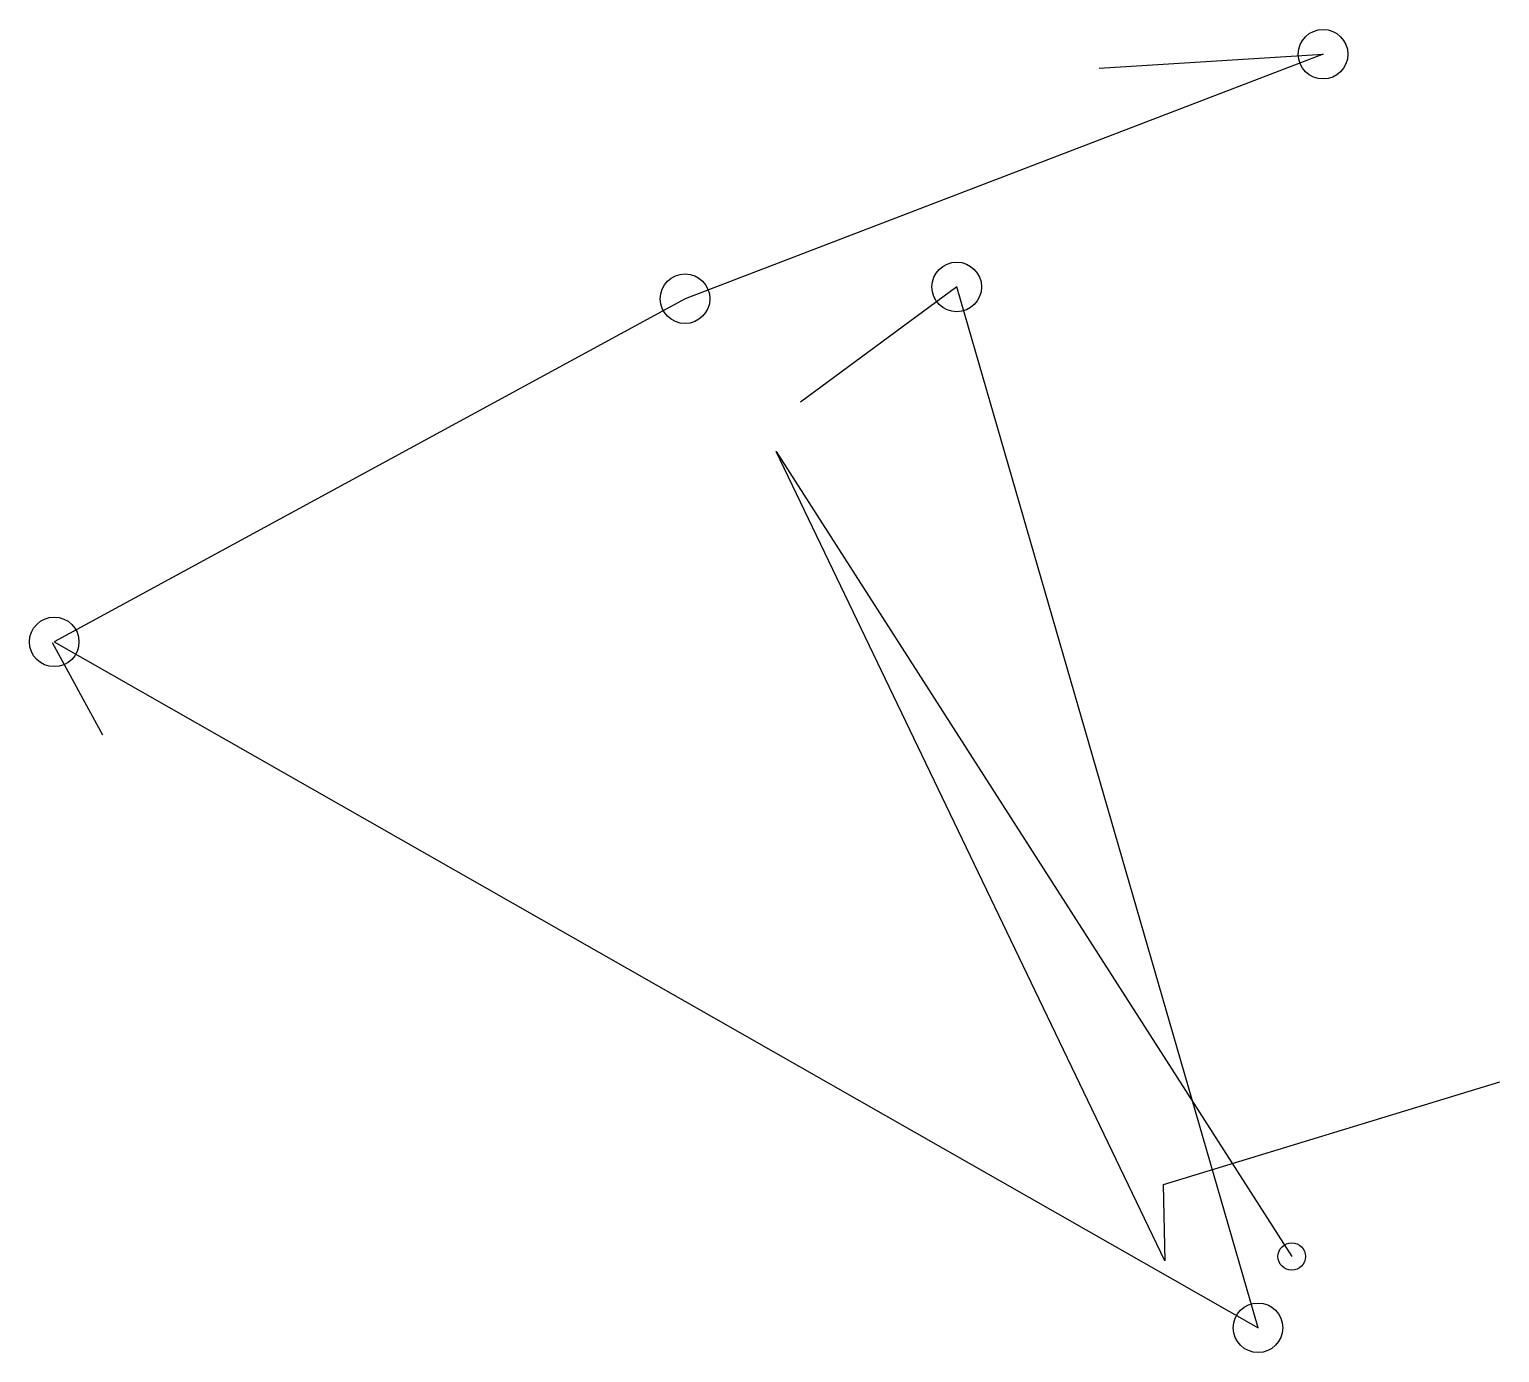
# Model space of a CAD drawing. Header units: millimetres. Extents: x -73 to 2614, y -84 to 3784.
# Drawn here: x -73 to 42.7, y -83.9 to 20.3 of the extents above; entities that cross this region are included whole.
import ezdxf

# ---------------------------------------------------------------- set-up
doc = ezdxf.new("R2010")
doc.units = ezdxf.units.MM
doc.header["$LTSCALE"] = 5
doc.layers.add('MiseEnPage', color=7, linetype='Continuous')

msp = doc.modelspace()

# ---------------------------------------------------------------- linework, layer by layer
at = {"layer": 'MiseEnPage', "color": 4}
for p, q in [((11.2, 17.21), (28.83, 18.31)), ((0, 0), (-12.31, -9.08)), ((-67.21, -35.28), (-71.17, -28))]:
    msp.add_line(p, q, dxfattribs=at)
at = {"layer": 'MiseEnPage', "color": 3}
for p, q in [((16.38, -76.62), (-14.2, -12.96)), ((-14.2, -12.96), (26.36, -76.29)), ((42.72, -62.57), (16.24, -70.66)), ((16.24, -70.66), (16.38, -76.62))]:
    msp.add_line(p, q, dxfattribs=at)
at = {"layer": 'MiseEnPage', "color": 4, "flags": 128}
msp.add_lwpolyline([(28.83, 18.31), (-21.38, -0.93), (-71.03, -27.93), (23.71, -81.9), (0, 0)], dxfattribs=at)
at = {"layer": 'MiseEnPage', "color": 1}
msp.add_circle((28.83, 18.31), 1.95, dxfattribs=at)
at = {"layer": 'MiseEnPage', "color": 4}
msp.add_circle((0, 0), 1.95, dxfattribs=at)
at = {"layer": 'MiseEnPage', "color": 3}
msp.add_circle((-21.38, -0.93), 1.95, dxfattribs=at)
at = {"layer": 'MiseEnPage', "color": 5}
msp.add_circle((-71.03, -27.93), 1.95, dxfattribs=at)
at = {"layer": 'MiseEnPage', "color": 6}
msp.add_circle((26.36, -76.29), 1.08, dxfattribs=at)
at = {"layer": 'MiseEnPage', "color": 2}
msp.add_circle((23.71, -81.9), 1.95, dxfattribs=at)

doc.saveas('drawing.dxf')
